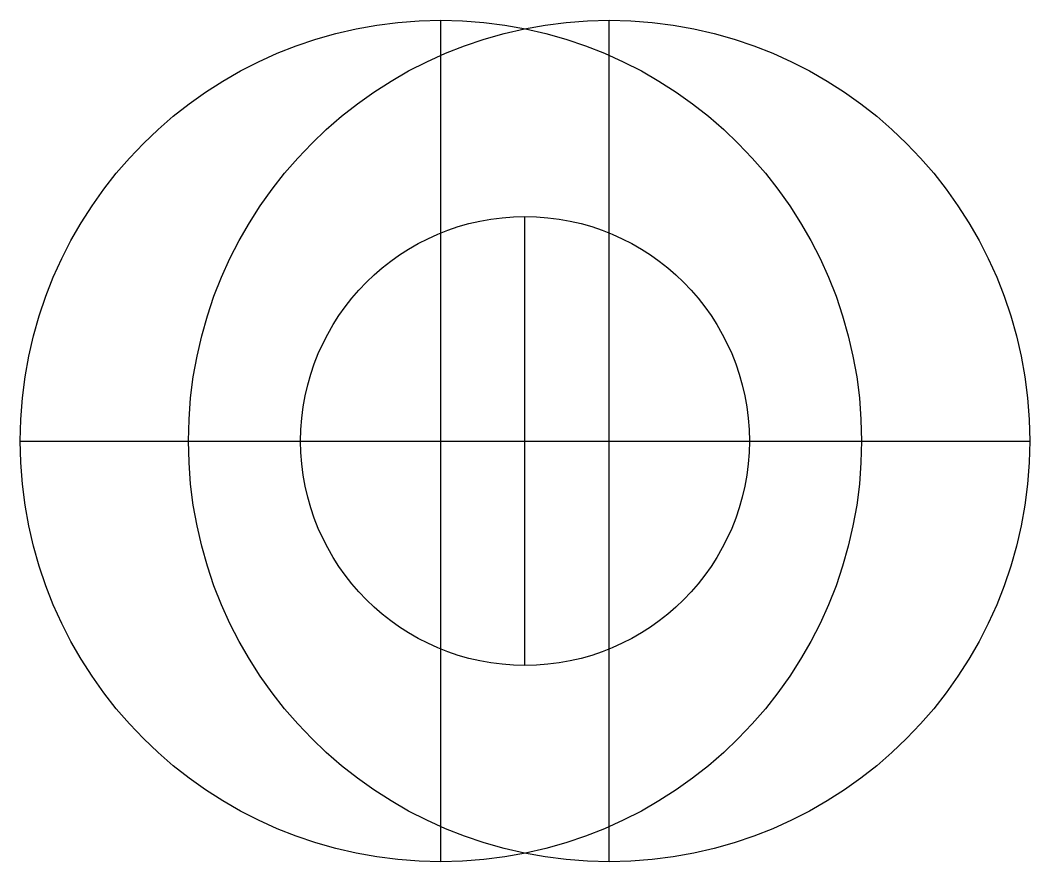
# Paper-space layout 'Layout2' of a CAD drawing. Header units: millimetres. Extents: x -100 to 260, y -100 to 200.
import ezdxf

# ---------------------------------------------------------------- set-up
doc = ezdxf.new("R2010")
doc.units = ezdxf.units.MM
doc.layers.add('E-LIGHT', color=7, linetype='Continuous')
doc.layers.add('E-POWER', color=7, linetype='Continuous')

# ---------------------------------------------------------------- blocks, each defined once
blk = doc.blocks.new('LIGHT_A')
for p, q in [((0, -150), (0, 150)), ((-150, 0), (150, 0))]:
    blk.add_line(p, q)
blk.add_circle((0, 0), 150)
blk = doc.blocks.new('OUTLET_2P')
for p, q in [((0, -80), (0, 80)), ((-80, 0), (80, 0))]:
    blk.add_line(p, q)
blk.add_circle((0, 0), 80)

psp = doc.layouts.new('Layout2')

# ---------------------------------------------------------------- block references
at = {"layer": 'E-LIGHT'}
for p in [(50, 50), (110, 50)]:
    psp.add_blockref('LIGHT_A', p, dxfattribs=at)
at = {"layer": 'E-POWER'}
psp.add_blockref('OUTLET_2P', (80, 50), dxfattribs=at)

doc.saveas('drawing.dxf')
